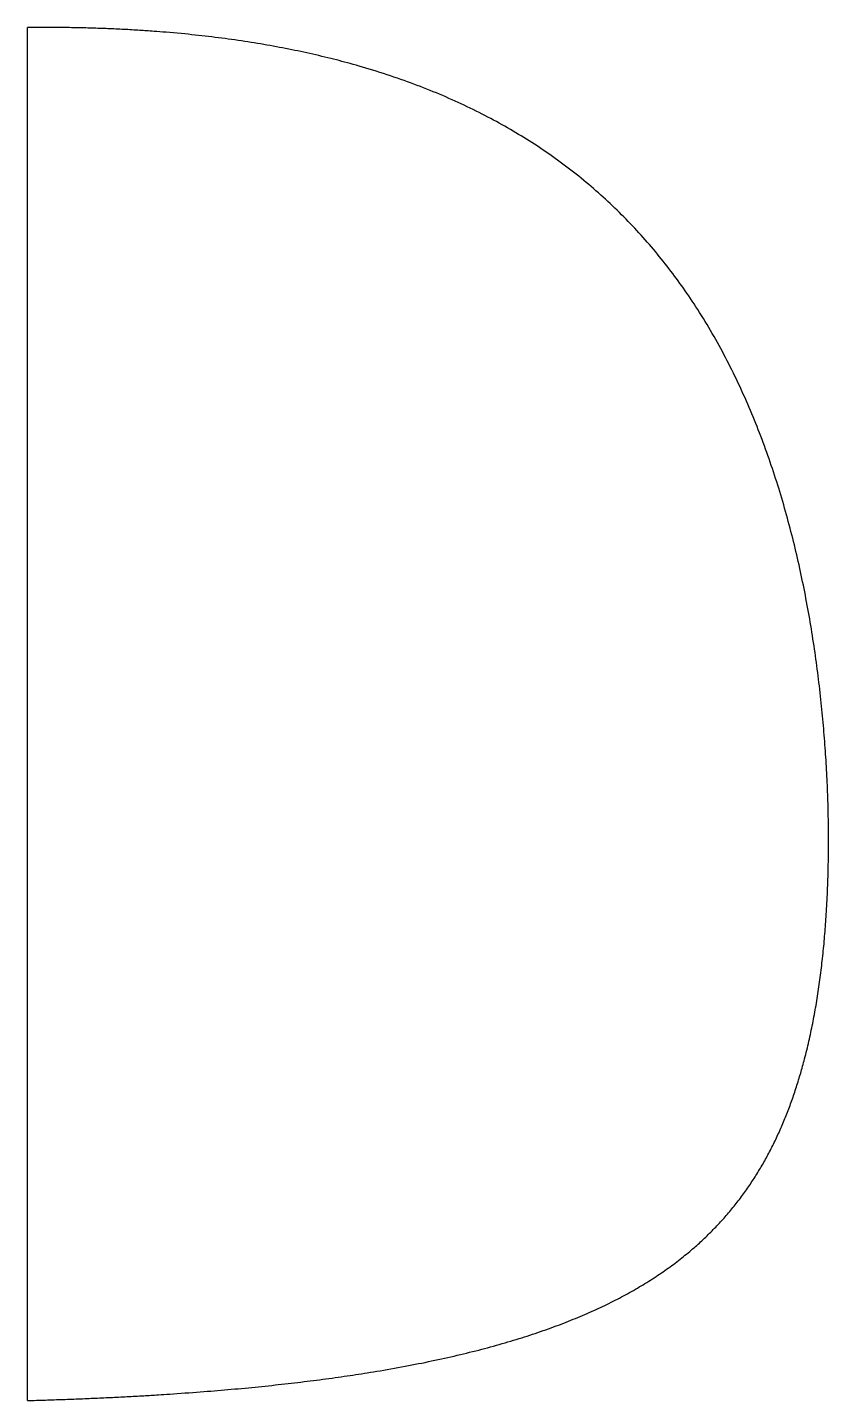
# Model space of a CAD drawing. Header units: inches. Extents: x 0 to 18.2, y -11.5 to 19.6.
import ezdxf

# ---------------------------------------------------------------- set-up
doc = ezdxf.new("R2010")
doc.units = ezdxf.units.IN
doc.layers.get('0').update_dxf_attribs({"linetype": 'CONTINUOUS'})

msp = doc.modelspace()

# ---------------------------------------------------------------- linework, layer by layer
msp.add_line((0, -11.536), (0, 19.569))
msp.add_open_spline([(0, -11.536), (1.924, -11.484), (5.458, -11.294), (9.823, -10.754), (13.892, -9.504), (16.716, -6.968), (18.002, -3.408), (18.343, 1.112), (17.96, 6.282), (16.586, 11.491), (13.683, 16.003), (9.614, 18.465), (5.322, 19.402), (1.872, 19.587), (0, 19.569)], degree=5)

doc.saveas('drawing.dxf')
